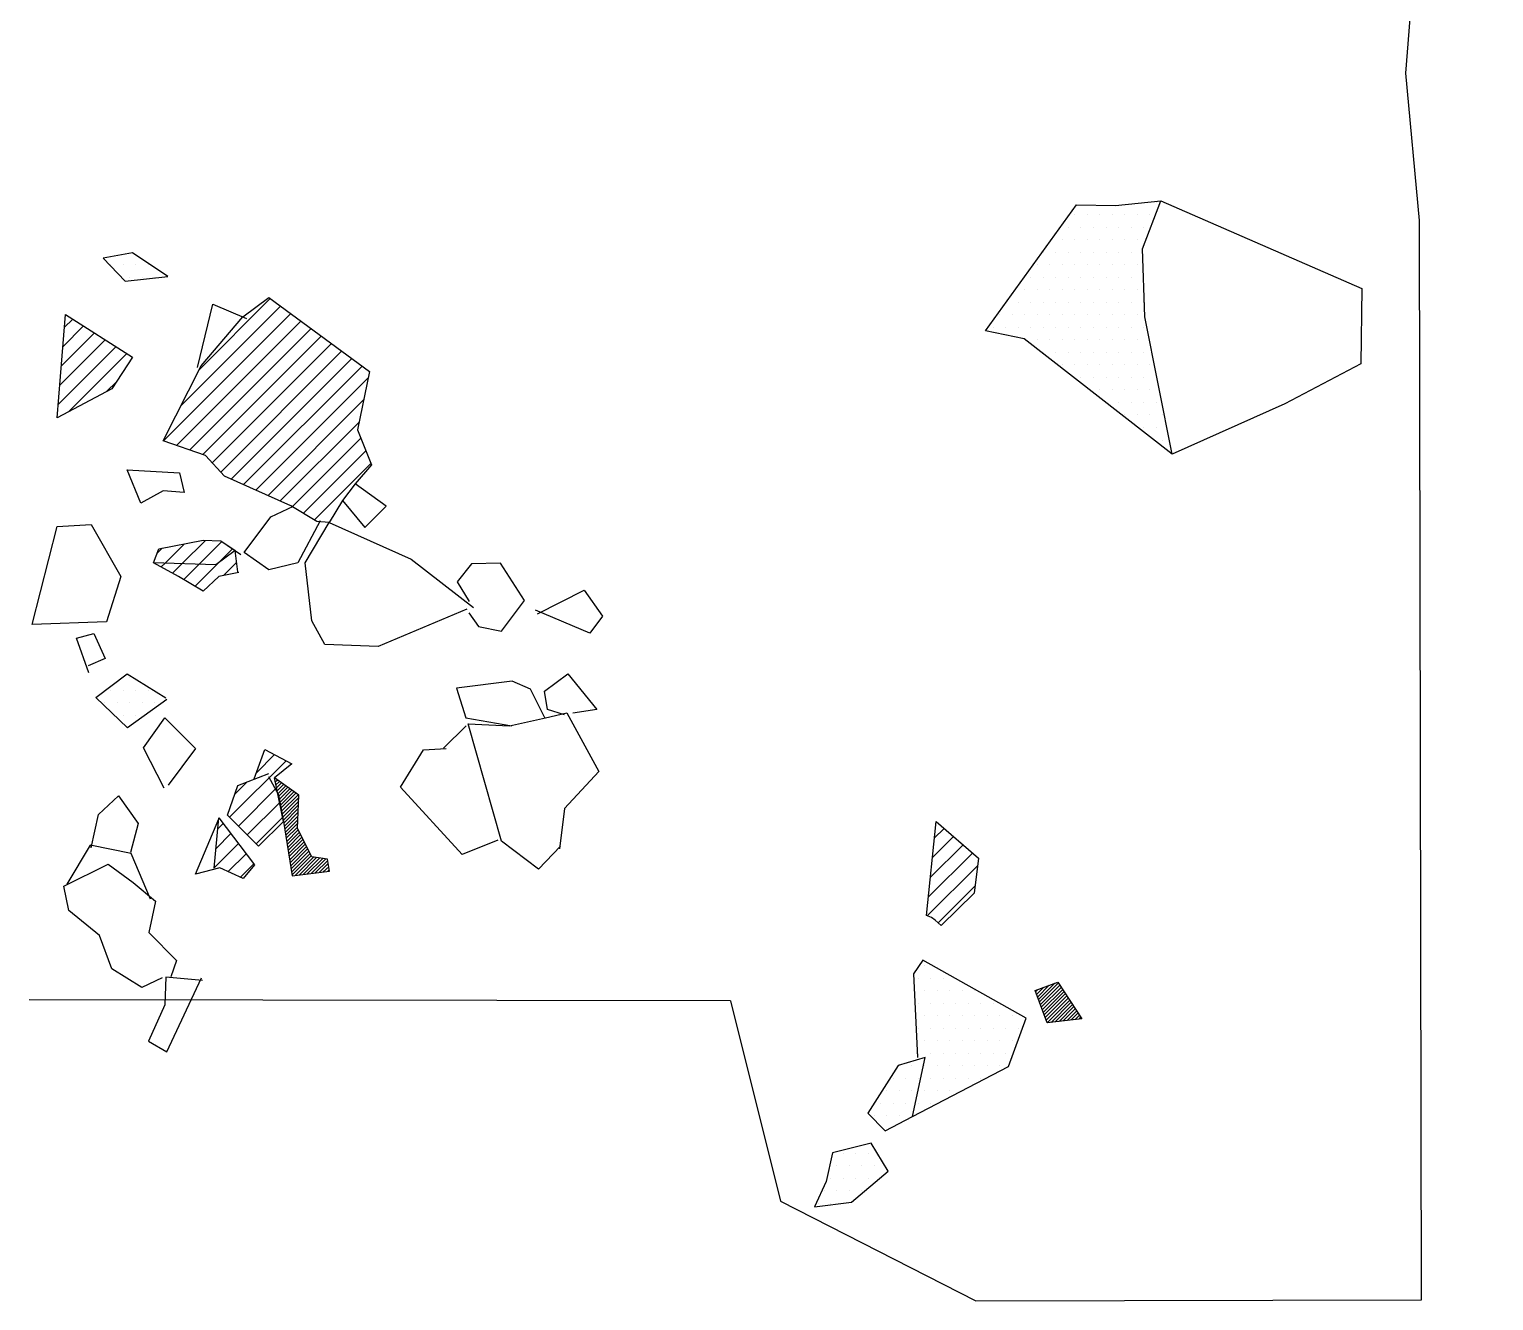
# Model space of a CAD drawing. Header units: metres. Extents: x 0.05 to 1.51, y -16.8 to -13.14.
# Drawn here: x 0.05 to 1.512, y -16.797 to -15.527 of the extents above; entities that cross this region are included whole.
import ezdxf

# ---------------------------------------------------------------- set-up
doc = ezdxf.new("R2010")
doc.units = ezdxf.units.M
doc.header["$LTSCALE"] = 25
doc.header["$MEASUREMENT"] = 0
doc.linetypes.add('STRICHPUNKTX2', pattern=[2, 1, -0.5, 0, -0.5])
doc.layers.get('0').update_dxf_attribs({"linetype": 'CONTINUOUS'})
for name, color, linetype in [('FEUER', 1, 'CONTINUOUS'), ('GRABUNGSGRENZE', 3, 'STRICHPUNKTX2'), ('KNOCHEN', 2, 'CONTINUOUS'), ('KNOCHENSCHRAFF', 2, 'CONTINUOUS'), ('STEINE', 4, 'CONTINUOUS'), ('STEINESCHRAFF', 4, 'CONTINUOUS')]:
    doc.layers.add(name, color=color, linetype=linetype)

# ---------------------------------------------------------------- blocks, each defined once
blk = doc.blocks.new('*X0')
at = {"color": 0}
for p, q in [((29.48, -1627.62), (29.54, -1627.56)), ((29.54, -1627.91), (29.75, -1627.71)), ((29.61, -1628.21), (29.95, -1627.86)), ((29.67, -1628.5), (30.16, -1628)), ((29.73, -1628.79), (30.37, -1628.15)), ((29.79, -1629.08), (30.58, -1628.3)), ((29.85, -1629.37), (30.78, -1628.44)), ((29.92, -1629.66), (30.99, -1628.59)), ((29.98, -1629.96), (31.2, -1628.74)), ((30.04, -1630.25), (31.4, -1628.88)), ((30.1, -1630.54), (31.61, -1629.03)), ((30.16, -1630.83), (31.82, -1629.18)), ((30.22, -1631.12), (31.89, -1629.45)), ((30.29, -1631.42), (31.88, -1629.82)), ((30.35, -1631.71), (31.86, -1630.2)), ((30.4, -1632.01), (31.84, -1630.57)), ((30.45, -1632.31), (31.82, -1630.94)), ((30.5, -1632.62), (31.81, -1631.31)), ((30.55, -1632.92), (31.79, -1631.68)), ((30.6, -1633.23), (31.77, -1632.05)), ((30.64, -1633.53), (31.76, -1632.42)), ((30.69, -1633.84), (31.83, -1632.7)), ((30.74, -1634.14), (31.94, -1632.94)), ((30.79, -1634.45), (32.06, -1633.17)), ((30.84, -1634.75), (32.18, -1633.41)), ((30.89, -1635.06), (32.3, -1633.65)), ((30.93, -1635.36), (32.42, -1633.88)), ((30.98, -1635.67), (32.53, -1634.12)), ((31.03, -1635.97), (32.65, -1634.35)), ((31.08, -1636.28), (32.77, -1634.59)), ((31.13, -1636.58), (32.89, -1634.82)), ((31.18, -1636.89), (33.01, -1635.06)), ((31.23, -1637.19), (33.12, -1635.3)), ((31.52, -1637.25), (33.35, -1635.42)), ((31.92, -1637.2), (33.66, -1635.46)), ((32.33, -1637.15), (33.97, -1635.51)), ((32.73, -1637.1), (34.29, -1635.55)), ((33.13, -1637.05), (34.6, -1635.59)), ((33.54, -1637), (34.78, -1635.76)), ((33.94, -1636.95), (34.83, -1636.06)), ((34.34, -1636.9), (34.88, -1636.37)), ((34.75, -1636.85), (34.93, -1636.67)), ((105.75, -1649.65), (107.39, -1648)), ((105.84, -1649.9), (107.76, -1647.98)), ((105.45, -1648.88), (105.68, -1648.65)), ((105.55, -1649.13), (106.25, -1648.43)), ((105.65, -1649.39), (106.82, -1648.22)), ((105.94, -1650.16), (107.9, -1648.2)), ((106.04, -1650.41), (108.04, -1648.41)), ((106.14, -1650.67), (108.18, -1648.63)), ((106.23, -1650.93), (108.32, -1648.84)), ((106.33, -1651.18), (108.46, -1649.05)), ((106.43, -1651.44), (108.6, -1649.27)), ((106.53, -1651.69), (108.74, -1649.48)), ((106.61, -1651.96), (108.88, -1649.7)), ((107.01, -1651.92), (109.02, -1649.91)), ((107.41, -1651.87), (109.16, -1650.12)), ((107.81, -1651.82), (109.3, -1650.34)), ((108.21, -1651.78), (109.44, -1650.55)), ((108.61, -1651.73), (109.58, -1650.77)), ((109.01, -1651.68), (109.72, -1650.98)), ((109.41, -1651.64), (109.86, -1651.19)), ((109.82, -1651.59), (110, -1651.41))]:
    blk.add_line(p, q, dxfattribs=at)
blk = doc.blocks.new('*X1')
at = {"color": 0}
for p, q in [((8.47, -1582.52), (9.32, -1581.67)), ((8.02, -1588.27), (12.56, -1583.74)), ((8.17, -1586.36), (11.48, -1583.05)), ((8.32, -1584.44), (10.4, -1582.36)), ((7.87, -1590.19), (13.64, -1584.42)), ((8.89, -1590.94), (14.72, -1585.11)), ((12.67, -1588.93), (13.71, -1587.89)), ((18.53, -1606.05), (20.44, -1604.14)), ((20.24, -1606.1), (22.57, -1603.78)), ((21.95, -1606.16), (24.22, -1603.89)), ((17.73, -1605.08), (18.24, -1604.57)), ((23.86, -1606.02), (25.26, -1604.62)), ((18.15, -1606.43), (18.53, -1606.05)), ((19.29, -1607.06), (20.24, -1606.1)), ((20.41, -1607.7), (21.95, -1606.16)), ((21.51, -1608.37), (23.86, -1606.02)), ((24.36, -1607.29), (25.67, -1605.98)), ((24.97, -1631.43), (30.62, -1625.78)), ((27.65, -1626.98), (29.46, -1625.17)), ((25.49, -1629.14), (26.73, -1627.9)), ((25.86, -1632.31), (29.67, -1628.5)), ((26.74, -1633.19), (29.98, -1629.96)), ((27.62, -1634.08), (30.29, -1631.42)), ((95.15, -1635.49), (97.28, -1633.36)), ((95.35, -1633.52), (96.33, -1632.54)), ((94.95, -1637.46), (98.23, -1634.18)), ((94.65, -1641.29), (99.66, -1636.28)), ((94.74, -1639.43), (99.17, -1635.01)), ((95.74, -1641.97), (99.43, -1638.28))]:
    blk.add_line(p, q, dxfattribs=at)
blk = doc.blocks.new('*X2')
at = {"color": 0}
for p, q in [((20.14, -1590.3), (30.06, -1580.38)), ((21.93, -1586.74), (29.04, -1579.63)), ((18.37, -1593.84), (31.08, -1581.12)), ((19.68, -1594.3), (32.1, -1581.87)), ((20.99, -1594.75), (33.12, -1582.62)), ((22.3, -1595.21), (34.13, -1583.37)), ((23.25, -1596.03), (35.15, -1584.12)), ((24.1, -1596.95), (36.17, -1584.87)), ((25.15, -1597.66), (37.19, -1585.62)), ((26.38, -1598.2), (38.21, -1586.37)), ((27.6, -1598.75), (38.81, -1587.54)), ((28.82, -1599.29), (38.36, -1589.75)), ((30.04, -1599.84), (37.92, -1591.97)), ((31.25, -1600.4), (38.09, -1593.56)), ((32.35, -1601.07), (38.59, -1594.83)), ((33.45, -1601.74), (39.09, -1596.1)), ((23.63, -1634.54), (25.11, -1633.06)), ((23.8, -1632.59), (24.34, -1632.05)), ((23.45, -1636.48), (25.87, -1634.06)), ((24.85, -1636.85), (26.63, -1635.07)), ((26.06, -1637.41), (27.4, -1636.07))]:
    blk.add_line(p, q, dxfattribs=at)
blk = doc.blocks.new('*X3')
at = {"color": 0}
for p, q in [((13.125, -1576.25), (13.125, -1576.25)), ((14.375, -1576.25), (14.375, -1576.25)), ((15.625, -1576.25), (15.625, -1576.25)), ((16.875, -1576.25), (16.875, -1576.25)), ((15, -1577.5), (15, -1577.5)), ((16.25, -1577.5), (16.25, -1577.5)), ((17.5, -1577.5), (17.5, -1577.5)), ((13.125, -1618.75), (13.125, -1618.75)), ((14.375, -1618.75), (14.375, -1618.75)), ((15, -1617.5), (15, -1617.5)), ((15.625, -1618.75), (15.625, -1618.75)), ((16.875, -1618.75), (16.875, -1618.75)), ((12.5, -1620), (12.5, -1620)), ((13.75, -1620), (13.75, -1620)), ((15, -1620), (15, -1620)), ((16.25, -1620), (16.25, -1620)), ((17.5, -1620), (17.5, -1620)), ((14.375, -1621.25), (14.375, -1621.25)), ((15.625, -1621.25), (15.625, -1621.25))]:
    blk.add_line(p, q, dxfattribs=at)
blk = doc.blocks.new('*X4')
at = {"color": 0}
for p, q in [((94.375, -1646.25), (94.375, -1646.25)), ((93.75, -1647.5), (93.75, -1647.5)), ((95, -1647.5), (95, -1647.5)), ((96.25, -1647.5), (96.25, -1647.5)), ((94.375, -1648.75), (94.375, -1648.75)), ((95.625, -1648.75), (95.625, -1648.75)), ((96.875, -1648.75), (96.875, -1648.75)), ((98.125, -1648.75), (98.125, -1648.75)), ((99.375, -1648.75), (99.375, -1648.75)), ((93.75, -1650), (93.75, -1650)), ((95, -1650), (95, -1650)), ((96.25, -1650), (96.25, -1650)), ((97.5, -1650), (97.5, -1650)), ((98.75, -1650), (98.75, -1650)), ((100, -1650), (100, -1650)), ((101.25, -1650), (101.25, -1650)), ((93.75, -1652.5), (93.75, -1652.5)), ((94.375, -1651.25), (94.375, -1651.25)), ((95, -1652.5), (95, -1652.5)), ((95.625, -1651.25), (95.625, -1651.25)), ((96.25, -1652.5), (96.25, -1652.5)), ((96.875, -1651.25), (96.875, -1651.25)), ((97.5, -1652.5), (97.5, -1652.5)), ((98.125, -1651.25), (98.125, -1651.25)), ((98.75, -1652.5), (98.75, -1652.5)), ((99.375, -1651.25), (99.375, -1651.25)), ((100, -1652.5), (100, -1652.5)), ((100.625, -1651.25), (100.625, -1651.25)), ((101.25, -1652.5), (101.25, -1652.5)), ((101.875, -1651.25), (101.875, -1651.25)), ((102.5, -1652.5), (102.5, -1652.5)), ((103.125, -1651.25), (103.125, -1651.25)), ((103.75, -1652.5), (103.75, -1652.5)), ((94.375, -1653.75), (94.375, -1653.75)), ((95.625, -1653.75), (95.625, -1653.75)), ((96.875, -1653.75), (96.875, -1653.75)), ((98.125, -1653.75), (98.125, -1653.75)), ((99.375, -1653.75), (99.375, -1653.75)), ((100.625, -1653.75), (100.625, -1653.75)), ((101.875, -1653.75), (101.875, -1653.75)), ((103.125, -1653.75), (103.125, -1653.75)), ((93.75, -1655), (93.75, -1655)), ((95, -1655), (95, -1655)), ((96.25, -1655), (96.25, -1655)), ((97.5, -1655), (97.5, -1655)), ((98.75, -1655), (98.75, -1655)), ((100, -1655), (100, -1655)), ((101.25, -1655), (101.25, -1655)), ((102.5, -1655), (102.5, -1655)), ((91.875, -1656.25), (91.875, -1656.25)), ((93.125, -1656.25), (93.125, -1656.25)), ((94.375, -1656.25), (94.375, -1656.25)), ((95.625, -1656.25), (95.625, -1656.25)), ((96.875, -1656.25), (96.875, -1656.25)), ((98.125, -1656.25), (98.125, -1656.25)), ((99.375, -1656.25), (99.375, -1656.25)), ((100.625, -1656.25), (100.625, -1656.25)), ((101.875, -1656.25), (101.875, -1656.25)), ((91.25, -1657.5), (91.25, -1657.5)), ((92.5, -1657.5), (92.5, -1657.5)), ((93.75, -1657.5), (93.75, -1657.5)), ((95, -1657.5), (95, -1657.5)), ((96.25, -1657.5), (96.25, -1657.5)), ((97.5, -1657.5), (97.5, -1657.5)), ((98.75, -1657.5), (98.75, -1657.5)), ((100, -1657.5), (100, -1657.5)), ((90.625, -1658.75), (90.625, -1658.75)), ((91.875, -1658.75), (91.875, -1658.75)), ((93.125, -1658.75), (93.125, -1658.75)), ((94.375, -1658.75), (94.375, -1658.75)), ((95.625, -1658.75), (95.625, -1658.75)), ((96.875, -1658.75), (96.875, -1658.75)), ((98.125, -1658.75), (98.125, -1658.75)), ((89.375, -1661.25), (89.375, -1661.25)), ((90, -1660), (90, -1660)), ((90.625, -1661.25), (90.625, -1661.25)), ((91.25, -1660), (91.25, -1660)), ((91.875, -1661.25), (91.875, -1661.25)), ((92.5, -1660), (92.5, -1660)), ((93.125, -1661.25), (93.125, -1661.25)), ((93.75, -1660), (93.75, -1660)), ((95, -1660), (95, -1660)), ((86.25, -1665), (86.25, -1665)), ((87.5, -1665), (87.5, -1665)), ((88.75, -1665), (88.75, -1665)), ((85.625, -1666.25), (85.625, -1666.25)), ((86.875, -1666.25), (86.875, -1666.25)), ((88.125, -1666.25), (88.125, -1666.25)), ((89.375, -1666.25), (89.375, -1666.25)), ((85, -1667.5), (85, -1667.5)), ((86.25, -1667.5), (86.25, -1667.5)), ((87.5, -1667.5), (87.5, -1667.5)), ((88.75, -1667.5), (88.75, -1667.5)), ((83.75, -1670), (83.75, -1670)), ((84.375, -1668.75), (84.375, -1668.75)), ((85, -1670), (85, -1670)), ((85.625, -1668.75), (85.625, -1668.75)), ((86.875, -1668.75), (86.875, -1668.75)), ((88.125, -1668.75), (88.125, -1668.75))]:
    blk.add_line(p, q, dxfattribs=at)
blk = doc.blocks.new('*X5')
at = {"color": 0}
for p, q in [((117.5, -1570), (117.5, -1570)), ((109.375, -1571.25), (109.375, -1571.25)), ((110.625, -1571.25), (110.625, -1571.25)), ((111.875, -1571.25), (111.875, -1571.25)), ((113.125, -1571.25), (113.125, -1571.25)), ((114.375, -1571.25), (114.375, -1571.25)), ((115.625, -1571.25), (115.625, -1571.25)), ((116.875, -1571.25), (116.875, -1571.25)), ((108.75, -1572.5), (108.75, -1572.5)), ((110, -1572.5), (110, -1572.5)), ((111.25, -1572.5), (111.25, -1572.5)), ((112.5, -1572.5), (112.5, -1572.5)), ((113.75, -1572.5), (113.75, -1572.5)), ((115, -1572.5), (115, -1572.5)), ((116.25, -1572.5), (116.25, -1572.5)), ((108.125, -1573.75), (108.125, -1573.75)), ((109.375, -1573.75), (109.375, -1573.75)), ((110.625, -1573.75), (110.625, -1573.75)), ((111.875, -1573.75), (111.875, -1573.75)), ((113.125, -1573.75), (113.125, -1573.75)), ((114.375, -1573.75), (114.375, -1573.75)), ((115.625, -1573.75), (115.625, -1573.75)), ((105.625, -1576.25), (105.625, -1576.25)), ((106.25, -1575), (106.25, -1575)), ((106.875, -1576.25), (106.875, -1576.25)), ((107.5, -1575), (107.5, -1575)), ((108.125, -1576.25), (108.125, -1576.25)), ((108.75, -1575), (108.75, -1575)), ((109.375, -1576.25), (109.375, -1576.25)), ((110, -1575), (110, -1575)), ((110.625, -1576.25), (110.625, -1576.25)), ((111.25, -1575), (111.25, -1575)), ((111.875, -1576.25), (111.875, -1576.25)), ((112.5, -1575), (112.5, -1575)), ((113.125, -1576.25), (113.125, -1576.25)), ((113.75, -1575), (113.75, -1575)), ((114.375, -1576.25), (114.375, -1576.25)), ((115, -1575), (115, -1575)), ((115.625, -1576.25), (115.625, -1576.25)), ((105, -1577.5), (105, -1577.5)), ((106.25, -1577.5), (106.25, -1577.5)), ((107.5, -1577.5), (107.5, -1577.5)), ((108.75, -1577.5), (108.75, -1577.5)), ((110, -1577.5), (110, -1577.5)), ((111.25, -1577.5), (111.25, -1577.5)), ((112.5, -1577.5), (112.5, -1577.5)), ((113.75, -1577.5), (113.75, -1577.5)), ((115, -1577.5), (115, -1577.5)), ((104.375, -1578.75), (104.375, -1578.75)), ((105.625, -1578.75), (105.625, -1578.75)), ((106.875, -1578.75), (106.875, -1578.75)), ((108.125, -1578.75), (108.125, -1578.75)), ((109.375, -1578.75), (109.375, -1578.75)), ((110.625, -1578.75), (110.625, -1578.75)), ((111.875, -1578.75), (111.875, -1578.75)), ((113.125, -1578.75), (113.125, -1578.75)), ((114.375, -1578.75), (114.375, -1578.75)), ((115.625, -1578.75), (115.625, -1578.75)), ((103.75, -1580), (103.75, -1580)), ((105, -1580), (105, -1580)), ((106.25, -1580), (106.25, -1580)), ((107.5, -1580), (107.5, -1580)), ((108.75, -1580), (108.75, -1580)), ((110, -1580), (110, -1580)), ((111.25, -1580), (111.25, -1580)), ((112.5, -1580), (112.5, -1580)), ((113.75, -1580), (113.75, -1580)), ((115, -1580), (115, -1580)), ((116.25, -1580), (116.25, -1580)), ((101.875, -1581.25), (101.875, -1581.25)), ((103.125, -1581.25), (103.125, -1581.25)), ((104.375, -1581.25), (104.375, -1581.25)), ((105.625, -1581.25), (105.625, -1581.25)), ((106.875, -1581.25), (106.875, -1581.25)), ((108.125, -1581.25), (108.125, -1581.25)), ((109.375, -1581.25), (109.375, -1581.25)), ((110.625, -1581.25), (110.625, -1581.25)), ((111.875, -1581.25), (111.875, -1581.25)), ((113.125, -1581.25), (113.125, -1581.25)), ((114.375, -1581.25), (114.375, -1581.25)), ((115.625, -1581.25), (115.625, -1581.25)), ((101.25, -1582.5), (101.25, -1582.5)), ((102.5, -1582.5), (102.5, -1582.5)), ((103.75, -1582.5), (103.75, -1582.5)), ((105, -1582.5), (105, -1582.5)), ((105.625, -1583.75), (105.625, -1583.75)), ((106.25, -1582.5), (106.25, -1582.5)), ((106.875, -1583.75), (106.875, -1583.75)), ((107.5, -1582.5), (107.5, -1582.5)), ((108.125, -1583.75), (108.125, -1583.75)), ((108.75, -1582.5), (108.75, -1582.5)), ((109.375, -1583.75), (109.375, -1583.75)), ((110, -1582.5), (110, -1582.5)), ((110.625, -1583.75), (110.625, -1583.75)), ((111.25, -1582.5), (111.25, -1582.5)), ((111.875, -1583.75), (111.875, -1583.75)), ((112.5, -1582.5), (112.5, -1582.5)), ((113.125, -1583.75), (113.125, -1583.75)), ((113.75, -1582.5), (113.75, -1582.5)), ((114.375, -1583.75), (114.375, -1583.75)), ((115, -1582.5), (115, -1582.5)), ((115.625, -1583.75), (115.625, -1583.75)), ((116.25, -1582.5), (116.25, -1582.5)), ((106.25, -1585), (106.25, -1585)), ((107.5, -1585), (107.5, -1585)), ((108.75, -1585), (108.75, -1585)), ((110, -1585), (110, -1585)), ((111.25, -1585), (111.25, -1585)), ((112.5, -1585), (112.5, -1585)), ((113.75, -1585), (113.75, -1585)), ((115, -1585), (115, -1585)), ((116.25, -1585), (116.25, -1585)), ((108.125, -1586.25), (108.125, -1586.25)), ((109.375, -1586.25), (109.375, -1586.25)), ((110.625, -1586.25), (110.625, -1586.25)), ((111.875, -1586.25), (111.875, -1586.25)), ((113.125, -1586.25), (113.125, -1586.25)), ((114.375, -1586.25), (114.375, -1586.25)), ((115.625, -1586.25), (115.625, -1586.25)), ((116.875, -1586.25), (116.875, -1586.25)), ((110, -1587.5), (110, -1587.5)), ((111.25, -1587.5), (111.25, -1587.5)), ((112.5, -1587.5), (112.5, -1587.5)), ((113.75, -1587.5), (113.75, -1587.5)), ((115, -1587.5), (115, -1587.5)), ((116.25, -1587.5), (116.25, -1587.5)), ((117.5, -1587.5), (117.5, -1587.5)), ((111.875, -1588.75), (111.875, -1588.75)), ((113.125, -1588.75), (113.125, -1588.75)), ((114.375, -1588.75), (114.375, -1588.75)), ((115.625, -1588.75), (115.625, -1588.75)), ((116.875, -1588.75), (116.875, -1588.75)), ((112.5, -1590), (112.5, -1590)), ((113.75, -1590), (113.75, -1590)), ((115, -1590), (115, -1590)), ((116.25, -1590), (116.25, -1590)), ((117.5, -1590), (117.5, -1590)), ((114.375, -1591.25), (114.375, -1591.25)), ((115.625, -1591.25), (115.625, -1591.25)), ((116.25, -1592.5), (116.25, -1592.5)), ((116.875, -1591.25), (116.875, -1591.25)), ((117.5, -1592.5), (117.5, -1592.5)), ((118.125, -1591.25), (118.125, -1591.25)), ((118.125, -1593.75), (118.125, -1593.75))]:
    blk.add_line(p, q, dxfattribs=at)

msp = doc.modelspace()

# ---------------------------------------------------------------- linework, layer by layer
at = {"layer": 'GRABUNGSGRENZE', "flags": 128}
msp.add_lwpolyline([(0.75, -16.4977), (0.7999, -16.6979), (0.9949, -16.7972), (1.4401, -16.7963), (1.4382, -15.7184), (1.4245, -15.5712), (1.4408, -15.3593), (1.4815, -15.1627), (1.4805, -14.9752), (1.4556, -14.9243), (1.5122, -14.3431), (1.4913, -14.2259), (1.45, -14.0191), (1.4185, -13.9218), (1.4103, -13.8357), (1.4399, -13.2005), (0.1502, -13.2004)], dxfattribs=at)
at = {"layer": 'GRABUNGSGRENZE'}
msp.add_lwpolyline([(0.75, -16.4977), (0.0498, -16.4968)], dxfattribs=at)
at = {"layer": 'KNOCHEN'}
for points in [[(0.3037, -16.3184), (0.3124, -16.3729), (0.3496, -16.3683), (0.3476, -16.3561), (0.3318, -16.354), (0.3175, -16.3255), (0.319, -16.2924), (0.2946, -16.2751)], [(0.3037, -16.3184), (0.2946, -16.2751)], [(1.0663, -16.5196), (1.0541, -16.4875), (1.077, -16.4789), (1.1009, -16.5156), (1.0663, -16.5196)]]:
    msp.add_lwpolyline(points, dxfattribs=at)
at = {"layer": 'STEINE'}
for points in [[(1.1911, -15.9517), (1.0434, -15.8365), (1.0047, -15.8284), (1.0954, -15.7026), (1.1346, -15.7031), (1.1799, -15.6985)], [(1.1911, -15.9517), (1.1636, -15.8146), (1.1616, -15.7464), (1.1799, -15.6985), (1.3806, -15.7861), (1.3796, -15.8615), (1.3037, -15.9013), (1.1911, -15.9517)], [(0.1235, -15.756), (0.1454, -15.7789), (0.1882, -15.7743), (0.153, -15.7504), (0.1235, -15.756)], [(0.3491, -16.0199), (0.3369, -16.0188), (0.3109, -16.0031), (0.2447, -15.9735), (0.2258, -15.9531), (0.1836, -15.9384), (0.2213, -15.8635), (0.263, -15.8146), (0.289, -15.7952), (0.3894, -15.8691), (0.3776, -15.9272), (0.3914, -15.9623), (0.3751, -15.9812), (0.3624, -15.998), (0.3491, -16.0199)], [(0.2177, -15.865), (0.233, -15.8018), (0.2666, -15.8161)], [(0.0776, -15.9154), (0.0858, -15.812), (0.153, -15.8548), (0.1321, -15.8864), (0.0776, -15.9154)], [(0.1611, -16.0005), (0.1474, -15.9674), (0.1999, -15.9704), (0.2044, -15.9898), (0.1836, -15.9883), (0.1611, -16.0005)], [(0.3624, -15.998), (0.3848, -16.025), (0.4062, -16.0036), (0.3751, -15.9812)], [(0.3404, -16.0183), (0.318, -16.0601), (0.289, -16.0672), (0.2645, -16.0499), (0.291, -16.0143), (0.3135, -16.0036)], [(0.0526, -16.1217), (0.0776, -16.0239), (0.1117, -16.0219), (0.1413, -16.0738), (0.127, -16.1192)], [(0.4866, -16.1065), (0.398, -16.1436), (0.345, -16.1416), (0.3318, -16.1182), (0.3252, -16.0601), (0.3491, -16.0199), (0.3491, -16.0199), (0.4311, -16.0565), (0.4933, -16.1049)], [(0.2589, -16.0698), (0.2391, -16.0739), (0.2233, -16.0886), (0.1988, -16.0738), (0.1739, -16.0601), (0.179, -16.0463), (0.2233, -16.0377), (0.2411, -16.0382), (0.261, -16.0519)], [(0.1739, -16.0601), (0.179, -16.0463), (0.2233, -16.0377), (0.2411, -16.0382), (0.2552, -16.0478), (0.236, -16.0621), (0.1739, -16.0601)], [(0.2579, -16.0693), (0.2552, -16.0478)], [(0.4887, -16.11), (0.4983, -16.1238), (0.5213, -16.1284), (0.5442, -16.0978), (0.5203, -16.0606), (0.4912, -16.0611), (0.477, -16.079), (0.4892, -16.0988)], [(0.5574, -16.1111), (0.6038, -16.0876), (0.6221, -16.1136), (0.6094, -16.1304), (0.5554, -16.1075)], [(0.127, -16.1192), (0.0526, -16.1217)], [(0.1092, -16.1701), (0.097, -16.1355), (0.1143, -16.1309), (0.1255, -16.1559), (0.1087, -16.163)], [(0.1871, -16.1966), (0.1479, -16.2251), (0.1163, -16.1946), (0.1474, -16.1711), (0.1861, -16.1951)], [(0.5844, -16.2119), (0.5671, -16.2068), (0.5641, -16.1885), (0.5875, -16.1712), (0.6165, -16.2068), (0.5926, -16.2104)], [(0.5646, -16.215), (0.5503, -16.1864), (0.532, -16.1783), (0.4764, -16.1854), (0.4856, -16.215), (0.5315, -16.2231)], [(0.1846, -16.2852), (0.1637, -16.245), (0.1851, -16.2149), (0.2156, -16.2455), (0.1886, -16.2822)], [(0.5803, -16.3433), (0.5584, -16.3663), (0.5213, -16.3382), (0.4882, -16.2211), (0.5294, -16.2231), (0.5651, -16.215), (0.5865, -16.2099), (0.6186, -16.2685), (0.5844, -16.3056), (0.5793, -16.3459)], [(0.4634, -16.2454), (0.4861, -16.2231)], [(0.2742, -16.2761), (0.2849, -16.2465), (0.3119, -16.2608), (0.2946, -16.2751)], [(0.5177, -16.3372), (0.482, -16.3515), (0.4204, -16.2842), (0.4433, -16.2471), (0.4662, -16.2455)], [(0.2885, -16.2735), (0.2987, -16.2919), (0.3037, -16.3184), (0.2788, -16.3433), (0.2477, -16.3122), (0.2579, -16.2827), (0.289, -16.2705)], [(0.1117, -16.3448), (0.1188, -16.3117), (0.1387, -16.2929), (0.1586, -16.3204), (0.1509, -16.3494)], [(0.2401, -16.3647), (0.2156, -16.3713), (0.2391, -16.3158)], [(0.2345, -16.3652), (0.2391, -16.3148)], [(0.2391, -16.3148), (0.2747, -16.3617), (0.2635, -16.3754), (0.2401, -16.3647)], [(0.1708, -16.3963), (0.1514, -16.3504), (0.1107, -16.3423), (0.0873, -16.381)], [(0.1825, -16.4747), (0.1621, -16.4844), (0.1321, -16.4656), (0.1199, -16.4324), (0.0893, -16.4075), (0.0842, -16.383), (0.1285, -16.3611), (0.1535, -16.3795), (0.1759, -16.3983), (0.1693, -16.4294), (0.1968, -16.4574), (0.1912, -16.4737)], [(0.9318, -16.6133), (1.0276, -16.5634), (1.0454, -16.515), (0.942, -16.457), (0.9328, -16.4707), (0.9369, -16.5543)], [(0.2227, -16.4773), (0.1861, -16.4742), (0.185, -16.5017), (0.1687, -16.5379), (0.1871, -16.5486), (0.2217, -16.4747)], [(0.887, -16.6098), (0.9043, -16.6276), (0.9318, -16.6133), (0.9445, -16.5543), (0.9175, -16.5624), (0.887, -16.6098)], [(0.834, -16.7035), (0.8707, -16.6989), (0.9073, -16.6678), (0.8905, -16.6398), (0.8518, -16.6495), (0.8457, -16.678), (0.834, -16.7035)]]:
    msp.add_lwpolyline(points, dxfattribs=at)
msp.add_lwpolyline([(0.9506, -16.4143), (0.9456, -16.4126), (0.9553, -16.3184), (0.9975, -16.3551), (0.9934, -16.3902), (0.9603, -16.4223), (0.9545, -16.417)], close=True, dxfattribs=at)
at = {"layer": 'STEINESCHRAFF'}
msp.add_lwpolyline([(0.887, -16.6098), (0.887, -16.6098), (0.887, -16.6098)], dxfattribs=at)

# ---------------------------------------------------------------- block references
at = {"layer": 'FEUER', "xscale": 0.01, "yscale": 0.01, "zscale": 0.01}
for name in ['*X2', '*X1']:
    msp.add_blockref(name, (0, 0), dxfattribs=at)
at = {"layer": 'KNOCHENSCHRAFF', "xscale": 0.01, "yscale": 0.01, "zscale": 0.01}
msp.add_blockref('*X0', (0, 0), dxfattribs=at)
at = {"layer": 'STEINESCHRAFF', "xscale": 0.01, "yscale": 0.01, "zscale": 0.01}
for name in ['*X5', '*X3', '*X4']:
    msp.add_blockref(name, (0, 0), dxfattribs=at)

doc.saveas('drawing.dxf')
